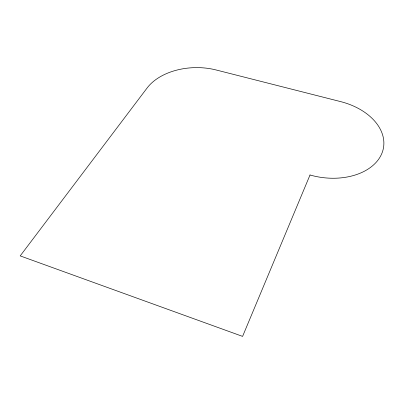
<?xml version="1.0" encoding="UTF-8"?>
<svg xmlns="http://www.w3.org/2000/svg" width="404" height="404" viewBox="0 0 404 404"><rect width="100%" height="100%" fill="white"/><g stroke="black" fill="none" stroke-linecap="round" stroke-linejoin="round"><path stroke-width="0.61" d="M310.014 174.993L242.587 336.391L20.2 255.894L147.142 87.946A54.101 35.451 -1.6 0 1 216.084 69.963L340.668 101.621A57.656 39.117 8.5 0 1 381.79 153.571A57.656 39.117 8.5 0 1 310.014 174.993"/></g></svg>
